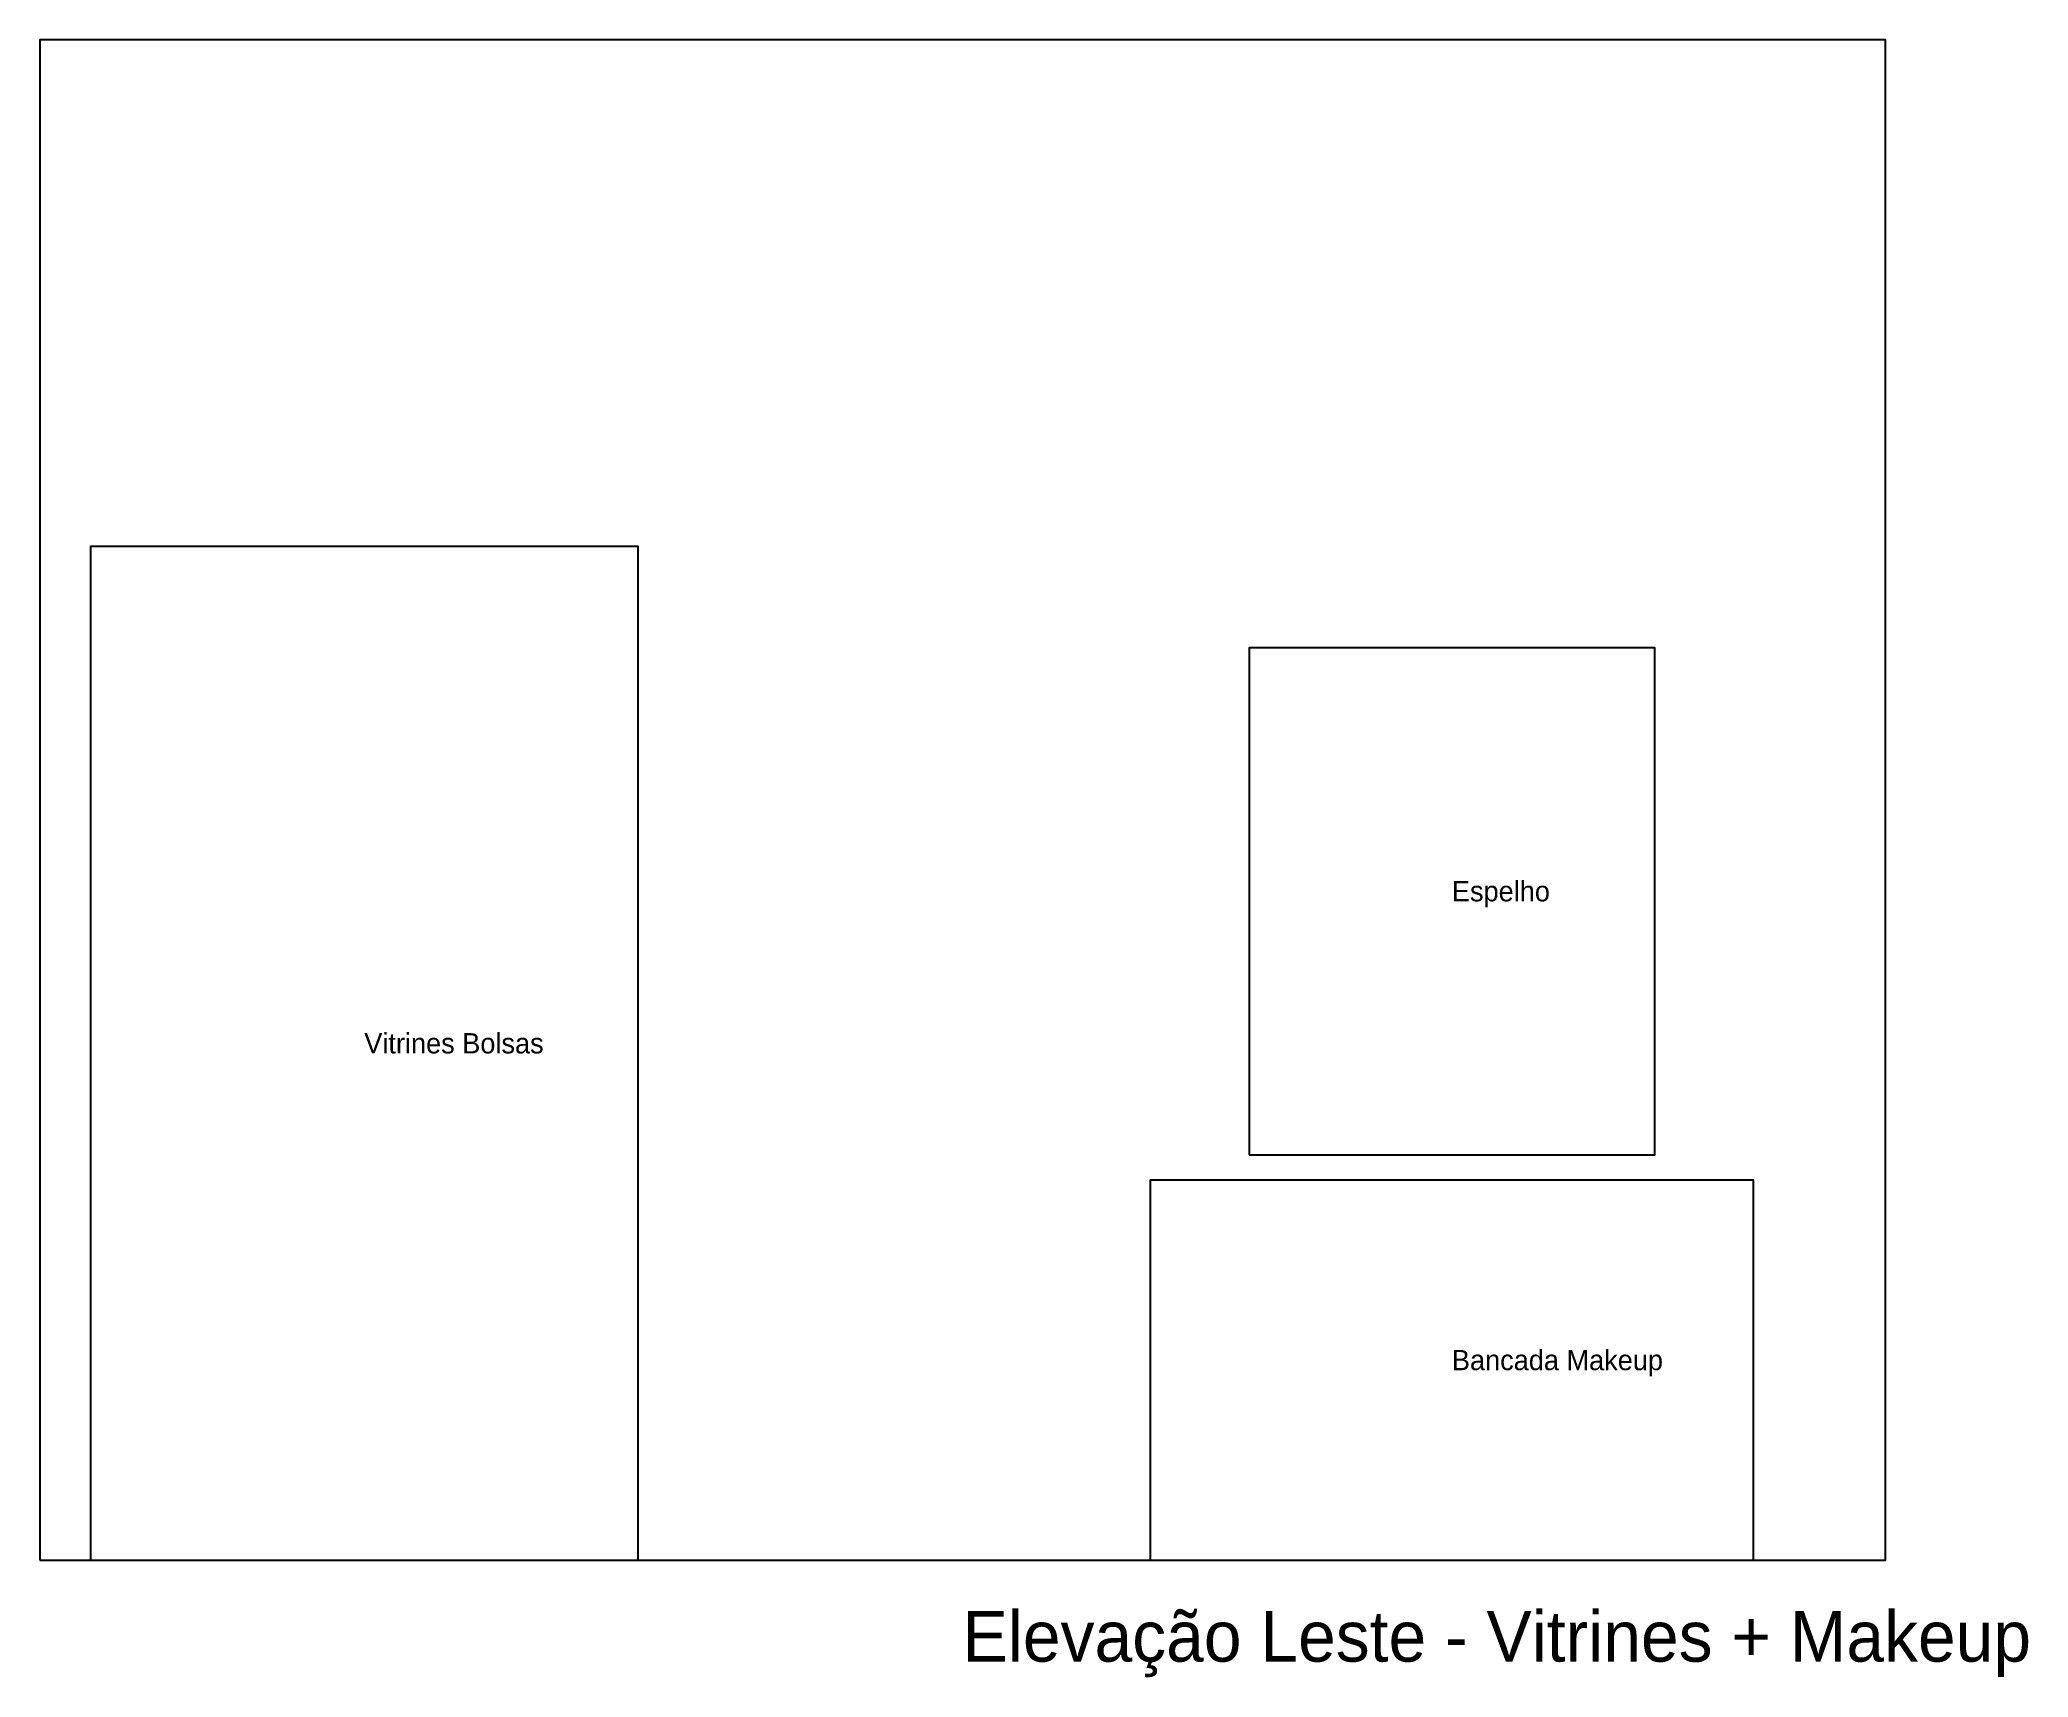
# Model space of a CAD drawing. Header units: metres. Extents: x 0 to 3922, y -231 to 3000.
import ezdxf

# ---------------------------------------------------------------- set-up
doc = ezdxf.new("R2010")
doc.units = ezdxf.units.M
for name, color, linetype in [('MOVEL', 2, 'Continuous'), ('PAREDE', 7, 'Continuous'), ('TEXTO', 7, 'Continuous')]:
    doc.layers.add(name, color=color, linetype=linetype)

msp = doc.modelspace()

# ---------------------------------------------------------------- linework, layer by layer
at = {"layer": 'MOVEL'}
for points in [[(100, 0), (1180, 0), (1180, 2000), (100, 2000), (100, 0)], [(2385, 800), (3185, 800), (3185, 1800), (2385, 1800), (2385, 800)], [(2190, 0), (3380, 0), (3380, 750), (2190, 750), (2190, 0)]]:
    msp.add_lwpolyline(points, dxfattribs=at)
at = {"layer": 'PAREDE'}
msp.add_lwpolyline([(0, 0), (3640, 0), (3640, 3000), (0, 3000), (0, 0)], dxfattribs=at)

# ---------------------------------------------------------------- texts
at = {"layer": 'TEXTO'}
for s, height, p in [('Espelho', 40, (2785, 1300)), ('Vitrines Bolsas', 40, (640, 1000)), ('Bancada Makeup', 40, (2785, 375)), ('Elevação Leste - Vitrines + Makeup', 100, (1820, -200))]:
    msp.add_text(s, height=height, dxfattribs=at).set_placement(p)

doc.saveas('drawing.dxf')
